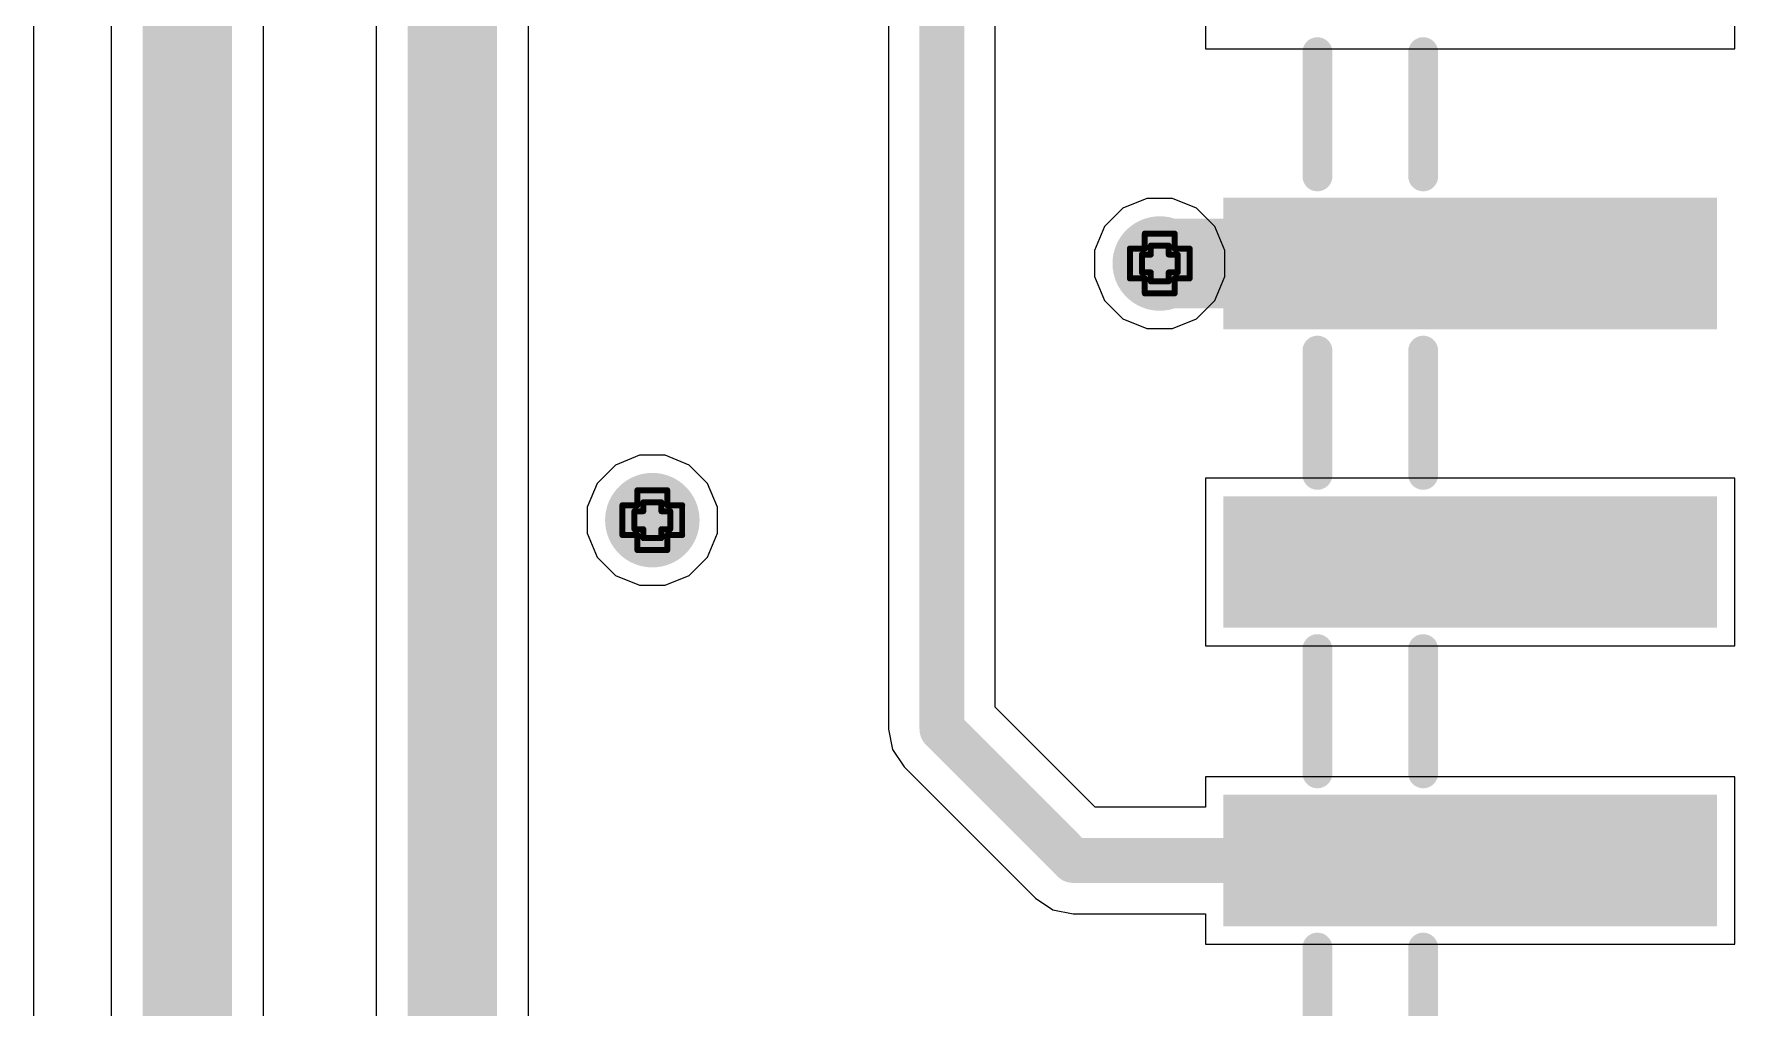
# Model space of a CAD drawing. Header units: inches. Extents: x -7 to 5163, y -3 to 5149.
# Drawn here: x 168.22 to 182.7, y 37.61 to 45.89 of the extents above; entities that cross this region are included whole.
import ezdxf

# ---------------------------------------------------------------- set-up
doc = ezdxf.new("R2010")
doc.units = ezdxf.units.IN
for name, color, linetype in [('Bottom Layer', 5, 'Continuous'), ('Bottom Solder', 6, 'Continuous'), ('Drill Drawing', 1, 'Continuous'), ('GND', 76, 'Continuous'), ('PWR', 16, 'Continuous'), ('Top Layer', 1, 'Continuous'), ('Top Overlay', 2, 'Continuous'), ('Top Paste', 8, 'Continuous'), ('Top Solder', 216, 'Continuous'), ('Via Holes', 16, 'Continuous')]:
    doc.layers.add(name, color=color, linetype=linetype)

# ---------------------------------------------------------------- blocks, each defined once
blk = doc.blocks.new('BH_00181_60')
at = {"layer": 'Top Layer'}
for points in [[(5.84, -1.15), (6.86, -1.15), (6.86, -5.25), (5.84, -5.25)], [(8.38, -1.15), (9.4, -1.15), (9.4, -5.25), (8.38, -5.25)], [(10.92, -1.15), (11.94, -1.15), (11.94, -5.25), (10.92, -5.25)]]:
    blk.add_hatch(color=1, dxfattribs=at).paths.add_polyline_path(points)
at = {"layer": 'Top Paste'}
for points in [[(5.84, -1.15), (6.86, -1.15), (6.86, -5.25), (5.84, -5.25)], [(8.38, -1.15), (9.4, -1.15), (9.4, -5.25), (8.38, -5.25)], [(10.92, -1.15), (11.94, -1.15), (11.94, -5.25), (10.92, -5.25)]]:
    blk.add_hatch(color=8, dxfattribs=at).paths.add_polyline_path(points)
at = {"layer": 'Top Solder'}
for points in [[(5.79, -1.1), (6.91, -1.1), (6.91, -5.3), (5.79, -5.3)], [(8.33, -1.1), (9.45, -1.1), (9.45, -5.3), (8.33, -5.3)], [(10.87, -1.1), (11.99, -1.1), (11.99, -5.3), (10.87, -5.3)]]:
    blk.add_hatch(color=216, dxfattribs=at).paths.add_polyline_path(points)
at = {"layer": 'Top Overlay'}
for points in [[(5.609, -3.6, 0.254, 0.254, 0), (4.551, -3.6, 0.254, 0.254, 0)], [(8.149, -3.6, 0.254, 0.254, 0), (7.091, -3.6, 0.254, 0.254, 0)], [(10.689, -3.6, 0.254, 0.254, 0), (9.631, -3.6, 0.254, 0.254, 0)], [(13.229, -3.6, 0.254, 0.254, 0), (12.171, -3.6, 0.254, 0.254, 0)], [(5.609, -4.5, 0.254, 0.254, 0), (4.551, -4.5, 0.254, 0.254, 0)], [(8.149, -4.5, 0.254, 0.254, 0), (7.091, -4.5, 0.254, 0.254, 0)], [(10.689, -4.5, 0.254, 0.254, 0), (9.631, -4.5, 0.254, 0.254, 0)], [(13.229, -4.5, 0.254, 0.254, 0), (12.171, -4.5, 0.254, 0.254, 0)]]:
    blk.add_lwpolyline(points, format="xyseb", dxfattribs=at)
for points in [[(4.488, -3.6, 0.127, 0.127, 1), (4.615, -3.6, 0.127, 0.127, 1)], [(5.545, -3.6, 0.127, 0.127, 1), (5.672, -3.6, 0.127, 0.127, 1)], [(7.028, -3.6, 0.127, 0.127, 1), (7.155, -3.6, 0.127, 0.127, 1)], [(8.085, -3.6, 0.127, 0.127, 1), (8.212, -3.6, 0.127, 0.127, 1)], [(9.568, -3.6, 0.127, 0.127, 1), (9.695, -3.6, 0.127, 0.127, 1)], [(10.625, -3.6, 0.127, 0.127, 1), (10.752, -3.6, 0.127, 0.127, 1)], [(12.108, -3.6, 0.127, 0.127, 1), (12.235, -3.6, 0.127, 0.127, 1)], [(4.488, -4.5, 0.127, 0.127, 1), (4.615, -4.5, 0.127, 0.127, 1)], [(5.545, -4.5, 0.127, 0.127, 1), (5.672, -4.5, 0.127, 0.127, 1)], [(7.028, -4.5, 0.127, 0.127, 1), (7.155, -4.5, 0.127, 0.127, 1)], [(8.085, -4.5, 0.127, 0.127, 1), (8.212, -4.5, 0.127, 0.127, 1)], [(9.568, -4.5, 0.127, 0.127, 1), (9.695, -4.5, 0.127, 0.127, 1)], [(10.625, -4.5, 0.127, 0.127, 1), (10.752, -4.5, 0.127, 0.127, 1)], [(12.108, -4.5, 0.127, 0.127, 1), (12.235, -4.5, 0.127, 0.127, 1)]]:
    blk.add_lwpolyline(points, format="xyseb", close=True, dxfattribs=at)

msp = doc.modelspace()

# ---------------------------------------------------------------- hatches: boundary and pattern name
at = {"layer": 'Bottom Layer'}
h = msp.add_hatch(color=5, dxfattribs=at)
edge = h.paths.add_edge_path()
edge.add_arc((177.8, 43.942), 0.3, 0, 360)
h = msp.add_hatch(color=5, dxfattribs=at)
edge = h.paths.add_edge_path()
edge.add_arc((173.482, 41.758), 0.3, 0, 360)
at = {"layer": 'Bottom Solder'}
h = msp.add_hatch(color=6, dxfattribs=at)
edge = h.paths.add_edge_path()
edge.add_arc((177.8, 43.942), 0.402, 0, 360)
h = msp.add_hatch(color=6, dxfattribs=at)
edge = h.paths.add_edge_path()
edge.add_arc((173.482, 41.758), 0.402, 0, 360)
at = {"layer": 'GND'}
h = msp.add_hatch(color=76, dxfattribs=at)
edge = h.paths.add_edge_path()
edge.add_arc((177.8, 43.942), 0.3, 0, 360)
h = msp.add_hatch(color=76, dxfattribs=at)
edge = h.paths.add_edge_path()
edge.add_arc((173.482, 41.758), 0.3, 0, 360)
at = {"layer": 'PWR'}
h = msp.add_hatch(color=16, dxfattribs=at)
edge = h.paths.add_edge_path()
edge.add_arc((177.8, 43.942), 0.3, 0, 360)
h = msp.add_hatch(color=16, dxfattribs=at)
edge = h.paths.add_edge_path()
edge.add_arc((173.482, 41.758), 0.3, 0, 360)
at = {"layer": 'Top Layer'}
h = msp.add_hatch(color=1, dxfattribs=at)
edge = h.paths.add_edge_path()
edge.add_arc((177.8, 43.942), 0.3, 0, 360)
h = msp.add_hatch(color=1, dxfattribs=at)
edge = h.paths.add_edge_path()
edge.add_arc((173.482, 41.758), 0.3, 0, 360)
at = {"layer": 'Top Solder'}
h = msp.add_hatch(color=216, dxfattribs=at)
edge = h.paths.add_edge_path()
edge.add_arc((177.8, 43.942), 0.402, 0, 360)
h = msp.add_hatch(color=216, dxfattribs=at)
edge = h.paths.add_edge_path()
edge.add_arc((173.482, 41.758), 0.402, 0, 360)
at = {"layer": 'Via Holes'}
h = msp.add_hatch(color=7, dxfattribs=at)
edge = h.paths.add_edge_path()
edge.add_arc((177.8, 43.942), 0.15, 0, 360)
h = msp.add_hatch(color=7, dxfattribs=at)
edge = h.paths.add_edge_path()
edge.add_arc((173.482, 41.758), 0.15, 0, 360)

# ---------------------------------------------------------------- linework, layer by layer
at = {"layer": 'Bottom Layer'}
for p, q in [((168.878, 127.965), (168.878, 20.188)), ((170.173, 19.919), (170.173, 127.965)), ((171.133, 126.644), (171.133, 19.195)), ((168.22, 36.652), (168.22, 106.119)), ((172.428, 18.927), (172.428, 50.189))]:
    msp.add_line(p, q, dxfattribs=at)
for points in [[(169.525, 19.919, 0.762, 0.762, 0), (169.525, 128.378, 0.762, 0.762, 0)], [(171.78, 18.927, 0.762, 0.762, 0), (171.78, 126.644, 0.762, 0.762, 0)]]:
    msp.add_lwpolyline(points, format="xyseb", dxfattribs=at)
at = {"layer": 'Drill Drawing'}
for points in [[(177.673, 44.069, 0.0508, 0.0508, 0), (177.673, 44.196, 0.0508, 0.0508, 0)], [(177.673, 44.196, 0.0508, 0.0508, 0), (177.927, 44.196, 0.0508, 0.0508, 0)], [(177.927, 44.069, 0.0508, 0.0508, 0), (177.927, 44.196, 0.0508, 0.0508, 0)], [(177.546, 43.815, 0.0508, 0.0508, 0), (177.546, 44.069, 0.0508, 0.0508, 0)], [(177.546, 44.069, 0.0508, 0.0508, 0), (177.673, 44.069, 0.0508, 0.0508, 0)], [(177.648, 43.866, 0.0508, 0.0508, 0), (177.648, 44.018, 0.0508, 0.0508, 0)], [(177.648, 44.018, 0.0508, 0.0508, 0), (177.724, 44.018, 0.0508, 0.0508, 0)], [(177.724, 44.018, 0.0508, 0.0508, 0), (177.724, 44.094, 0.0508, 0.0508, 0)], [(177.724, 44.094, 0.0508, 0.0508, 0), (177.876, 44.094, 0.0508, 0.0508, 0)], [(177.876, 44.018, 0.0508, 0.0508, 0), (177.876, 44.094, 0.0508, 0.0508, 0)], [(177.876, 44.018, 0.0508, 0.0508, 0), (177.952, 44.018, 0.0508, 0.0508, 0)], [(177.927, 44.069, 0.0508, 0.0508, 0), (178.054, 44.069, 0.0508, 0.0508, 0)], [(177.952, 43.866, 0.0508, 0.0508, 0), (177.952, 44.018, 0.0508, 0.0508, 0)], [(178.054, 43.815, 0.0508, 0.0508, 0), (178.054, 44.069, 0.0508, 0.0508, 0)], [(177.648, 43.866, 0.0508, 0.0508, 0), (177.724, 43.866, 0.0508, 0.0508, 0)], [(177.724, 43.79, 0.0508, 0.0508, 0), (177.724, 43.866, 0.0508, 0.0508, 0)], [(177.876, 43.866, 0.0508, 0.0508, 0), (177.952, 43.866, 0.0508, 0.0508, 0)], [(177.876, 43.79, 0.0508, 0.0508, 0), (177.876, 43.866, 0.0508, 0.0508, 0)], [(177.546, 43.815, 0.0508, 0.0508, 0), (177.673, 43.815, 0.0508, 0.0508, 0)], [(177.673, 43.688, 0.0508, 0.0508, 0), (177.673, 43.815, 0.0508, 0.0508, 0)], [(177.724, 43.79, 0.0508, 0.0508, 0), (177.876, 43.79, 0.0508, 0.0508, 0)], [(177.927, 43.815, 0.0508, 0.0508, 0), (178.054, 43.815, 0.0508, 0.0508, 0)], [(177.927, 43.688, 0.0508, 0.0508, 0), (177.927, 43.815, 0.0508, 0.0508, 0)], [(177.673, 43.688, 0.0508, 0.0508, 0), (177.927, 43.688, 0.0508, 0.0508, 0)], [(173.355, 41.885, 0.0508, 0.0508, 0), (173.355, 42.012, 0.0508, 0.0508, 0)], [(173.355, 42.012, 0.0508, 0.0508, 0), (173.609, 42.012, 0.0508, 0.0508, 0)], [(173.609, 41.885, 0.0508, 0.0508, 0), (173.609, 42.012, 0.0508, 0.0508, 0)], [(173.228, 41.631, 0.0508, 0.0508, 0), (173.228, 41.885, 0.0508, 0.0508, 0)], [(173.228, 41.885, 0.0508, 0.0508, 0), (173.355, 41.885, 0.0508, 0.0508, 0)], [(173.33, 41.681, 0.0508, 0.0508, 0), (173.33, 41.834, 0.0508, 0.0508, 0)], [(173.33, 41.834, 0.0508, 0.0508, 0), (173.406, 41.834, 0.0508, 0.0508, 0)], [(173.406, 41.834, 0.0508, 0.0508, 0), (173.406, 41.91, 0.0508, 0.0508, 0)], [(173.406, 41.91, 0.0508, 0.0508, 0), (173.558, 41.91, 0.0508, 0.0508, 0)], [(173.558, 41.834, 0.0508, 0.0508, 0), (173.558, 41.91, 0.0508, 0.0508, 0)], [(173.558, 41.834, 0.0508, 0.0508, 0), (173.634, 41.834, 0.0508, 0.0508, 0)], [(173.609, 41.885, 0.0508, 0.0508, 0), (173.736, 41.885, 0.0508, 0.0508, 0)], [(173.634, 41.681, 0.0508, 0.0508, 0), (173.634, 41.834, 0.0508, 0.0508, 0)], [(173.736, 41.631, 0.0508, 0.0508, 0), (173.736, 41.885, 0.0508, 0.0508, 0)], [(173.33, 41.681, 0.0508, 0.0508, 0), (173.406, 41.681, 0.0508, 0.0508, 0)], [(173.406, 41.605, 0.0508, 0.0508, 0), (173.406, 41.681, 0.0508, 0.0508, 0)], [(173.558, 41.681, 0.0508, 0.0508, 0), (173.634, 41.681, 0.0508, 0.0508, 0)], [(173.558, 41.605, 0.0508, 0.0508, 0), (173.558, 41.681, 0.0508, 0.0508, 0)], [(173.228, 41.631, 0.0508, 0.0508, 0), (173.355, 41.631, 0.0508, 0.0508, 0)], [(173.355, 41.504, 0.0508, 0.0508, 0), (173.355, 41.631, 0.0508, 0.0508, 0)], [(173.406, 41.605, 0.0508, 0.0508, 0), (173.558, 41.605, 0.0508, 0.0508, 0)], [(173.609, 41.631, 0.0508, 0.0508, 0), (173.736, 41.631, 0.0508, 0.0508, 0)], [(173.609, 41.504, 0.0508, 0.0508, 0), (173.609, 41.631, 0.0508, 0.0508, 0)], [(173.355, 41.504, 0.0508, 0.0508, 0), (173.609, 41.504, 0.0508, 0.0508, 0)]]:
    msp.add_lwpolyline(points, format="xyseb", dxfattribs=at)
for points in [[(177.66, 44.196, 0.0254, 0.0254, 1), (177.686, 44.196, 0.0254, 0.0254, 1)], [(177.66, 44.196, 0.0254, 0.0254, 1), (177.686, 44.196, 0.0254, 0.0254, 1)], [(177.914, 44.196, 0.0254, 0.0254, 1), (177.94, 44.196, 0.0254, 0.0254, 1)], [(177.914, 44.196, 0.0254, 0.0254, 1), (177.94, 44.196, 0.0254, 0.0254, 1)], [(177.533, 44.069, 0.0254, 0.0254, 1), (177.559, 44.069, 0.0254, 0.0254, 1)], [(177.533, 44.069, 0.0254, 0.0254, 1), (177.559, 44.069, 0.0254, 0.0254, 1)], [(177.635, 44.018, 0.0254, 0.0254, 1), (177.66, 44.018, 0.0254, 0.0254, 1)], [(177.635, 44.018, 0.0254, 0.0254, 1), (177.66, 44.018, 0.0254, 0.0254, 1)], [(177.66, 44.069, 0.0254, 0.0254, 1), (177.686, 44.069, 0.0254, 0.0254, 1)], [(177.66, 44.069, 0.0254, 0.0254, 1), (177.686, 44.069, 0.0254, 0.0254, 1)], [(177.711, 44.094, 0.0254, 0.0254, 1), (177.737, 44.094, 0.0254, 0.0254, 1)], [(177.711, 44.094, 0.0254, 0.0254, 1), (177.737, 44.094, 0.0254, 0.0254, 1)], [(177.711, 44.018, 0.0254, 0.0254, 1), (177.737, 44.018, 0.0254, 0.0254, 1)], [(177.711, 44.018, 0.0254, 0.0254, 1), (177.737, 44.018, 0.0254, 0.0254, 1)], [(177.864, 44.094, 0.0254, 0.0254, 1), (177.889, 44.094, 0.0254, 0.0254, 1)], [(177.864, 44.094, 0.0254, 0.0254, 1), (177.889, 44.094, 0.0254, 0.0254, 1)], [(177.864, 44.018, 0.0254, 0.0254, 1), (177.889, 44.018, 0.0254, 0.0254, 1)], [(177.864, 44.018, 0.0254, 0.0254, 1), (177.889, 44.018, 0.0254, 0.0254, 1)], [(177.914, 44.069, 0.0254, 0.0254, 1), (177.94, 44.069, 0.0254, 0.0254, 1)], [(177.914, 44.069, 0.0254, 0.0254, 1), (177.94, 44.069, 0.0254, 0.0254, 1)], [(177.94, 44.018, 0.0254, 0.0254, 1), (177.965, 44.018, 0.0254, 0.0254, 1)], [(177.94, 44.018, 0.0254, 0.0254, 1), (177.965, 44.018, 0.0254, 0.0254, 1)], [(178.041, 44.069, 0.0254, 0.0254, 1), (178.067, 44.069, 0.0254, 0.0254, 1)], [(178.041, 44.069, 0.0254, 0.0254, 1), (178.067, 44.069, 0.0254, 0.0254, 1)], [(177.635, 43.866, 0.0254, 0.0254, 1), (177.66, 43.866, 0.0254, 0.0254, 1)], [(177.635, 43.866, 0.0254, 0.0254, 1), (177.66, 43.866, 0.0254, 0.0254, 1)], [(177.711, 43.866, 0.0254, 0.0254, 1), (177.737, 43.866, 0.0254, 0.0254, 1)], [(177.711, 43.866, 0.0254, 0.0254, 1), (177.737, 43.866, 0.0254, 0.0254, 1)], [(177.864, 43.866, 0.0254, 0.0254, 1), (177.889, 43.866, 0.0254, 0.0254, 1)], [(177.864, 43.866, 0.0254, 0.0254, 1), (177.889, 43.866, 0.0254, 0.0254, 1)], [(177.94, 43.866, 0.0254, 0.0254, 1), (177.965, 43.866, 0.0254, 0.0254, 1)], [(177.94, 43.866, 0.0254, 0.0254, 1), (177.965, 43.866, 0.0254, 0.0254, 1)], [(177.533, 43.815, 0.0254, 0.0254, 1), (177.559, 43.815, 0.0254, 0.0254, 1)], [(177.533, 43.815, 0.0254, 0.0254, 1), (177.559, 43.815, 0.0254, 0.0254, 1)], [(177.66, 43.815, 0.0254, 0.0254, 1), (177.686, 43.815, 0.0254, 0.0254, 1)], [(177.66, 43.815, 0.0254, 0.0254, 1), (177.686, 43.815, 0.0254, 0.0254, 1)], [(177.711, 43.79, 0.0254, 0.0254, 1), (177.737, 43.79, 0.0254, 0.0254, 1)], [(177.711, 43.79, 0.0254, 0.0254, 1), (177.737, 43.79, 0.0254, 0.0254, 1)], [(177.864, 43.79, 0.0254, 0.0254, 1), (177.889, 43.79, 0.0254, 0.0254, 1)], [(177.864, 43.79, 0.0254, 0.0254, 1), (177.889, 43.79, 0.0254, 0.0254, 1)], [(177.914, 43.815, 0.0254, 0.0254, 1), (177.94, 43.815, 0.0254, 0.0254, 1)], [(177.914, 43.815, 0.0254, 0.0254, 1), (177.94, 43.815, 0.0254, 0.0254, 1)], [(178.041, 43.815, 0.0254, 0.0254, 1), (178.067, 43.815, 0.0254, 0.0254, 1)], [(178.041, 43.815, 0.0254, 0.0254, 1), (178.067, 43.815, 0.0254, 0.0254, 1)], [(177.66, 43.688, 0.0254, 0.0254, 1), (177.686, 43.688, 0.0254, 0.0254, 1)], [(177.66, 43.688, 0.0254, 0.0254, 1), (177.686, 43.688, 0.0254, 0.0254, 1)], [(177.914, 43.688, 0.0254, 0.0254, 1), (177.94, 43.688, 0.0254, 0.0254, 1)], [(177.914, 43.688, 0.0254, 0.0254, 1), (177.94, 43.688, 0.0254, 0.0254, 1)], [(173.342, 42.012, 0.0254, 0.0254, 1), (173.368, 42.012, 0.0254, 0.0254, 1)], [(173.342, 42.012, 0.0254, 0.0254, 1), (173.368, 42.012, 0.0254, 0.0254, 1)], [(173.596, 42.012, 0.0254, 0.0254, 1), (173.622, 42.012, 0.0254, 0.0254, 1)], [(173.596, 42.012, 0.0254, 0.0254, 1), (173.622, 42.012, 0.0254, 0.0254, 1)], [(173.215, 41.885, 0.0254, 0.0254, 1), (173.241, 41.885, 0.0254, 0.0254, 1)], [(173.215, 41.885, 0.0254, 0.0254, 1), (173.241, 41.885, 0.0254, 0.0254, 1)], [(173.317, 41.834, 0.0254, 0.0254, 1), (173.342, 41.834, 0.0254, 0.0254, 1)], [(173.317, 41.834, 0.0254, 0.0254, 1), (173.342, 41.834, 0.0254, 0.0254, 1)], [(173.342, 41.885, 0.0254, 0.0254, 1), (173.368, 41.885, 0.0254, 0.0254, 1)], [(173.342, 41.885, 0.0254, 0.0254, 1), (173.368, 41.885, 0.0254, 0.0254, 1)], [(173.393, 41.91, 0.0254, 0.0254, 1), (173.418, 41.91, 0.0254, 0.0254, 1)], [(173.393, 41.91, 0.0254, 0.0254, 1), (173.418, 41.91, 0.0254, 0.0254, 1)], [(173.393, 41.834, 0.0254, 0.0254, 1), (173.418, 41.834, 0.0254, 0.0254, 1)], [(173.393, 41.834, 0.0254, 0.0254, 1), (173.418, 41.834, 0.0254, 0.0254, 1)], [(173.546, 41.91, 0.0254, 0.0254, 1), (173.571, 41.91, 0.0254, 0.0254, 1)], [(173.546, 41.91, 0.0254, 0.0254, 1), (173.571, 41.91, 0.0254, 0.0254, 1)], [(173.546, 41.834, 0.0254, 0.0254, 1), (173.571, 41.834, 0.0254, 0.0254, 1)], [(173.546, 41.834, 0.0254, 0.0254, 1), (173.571, 41.834, 0.0254, 0.0254, 1)], [(173.596, 41.885, 0.0254, 0.0254, 1), (173.622, 41.885, 0.0254, 0.0254, 1)], [(173.596, 41.885, 0.0254, 0.0254, 1), (173.622, 41.885, 0.0254, 0.0254, 1)], [(173.622, 41.834, 0.0254, 0.0254, 1), (173.647, 41.834, 0.0254, 0.0254, 1)], [(173.622, 41.834, 0.0254, 0.0254, 1), (173.647, 41.834, 0.0254, 0.0254, 1)], [(173.723, 41.885, 0.0254, 0.0254, 1), (173.749, 41.885, 0.0254, 0.0254, 1)], [(173.723, 41.885, 0.0254, 0.0254, 1), (173.749, 41.885, 0.0254, 0.0254, 1)], [(173.317, 41.681, 0.0254, 0.0254, 1), (173.342, 41.681, 0.0254, 0.0254, 1)], [(173.317, 41.681, 0.0254, 0.0254, 1), (173.342, 41.681, 0.0254, 0.0254, 1)], [(173.393, 41.681, 0.0254, 0.0254, 1), (173.418, 41.681, 0.0254, 0.0254, 1)], [(173.393, 41.681, 0.0254, 0.0254, 1), (173.418, 41.681, 0.0254, 0.0254, 1)], [(173.546, 41.681, 0.0254, 0.0254, 1), (173.571, 41.681, 0.0254, 0.0254, 1)], [(173.546, 41.681, 0.0254, 0.0254, 1), (173.571, 41.681, 0.0254, 0.0254, 1)], [(173.622, 41.681, 0.0254, 0.0254, 1), (173.647, 41.681, 0.0254, 0.0254, 1)], [(173.622, 41.681, 0.0254, 0.0254, 1), (173.647, 41.681, 0.0254, 0.0254, 1)], [(173.215, 41.631, 0.0254, 0.0254, 1), (173.241, 41.631, 0.0254, 0.0254, 1)], [(173.215, 41.631, 0.0254, 0.0254, 1), (173.241, 41.631, 0.0254, 0.0254, 1)], [(173.342, 41.631, 0.0254, 0.0254, 1), (173.368, 41.631, 0.0254, 0.0254, 1)], [(173.342, 41.631, 0.0254, 0.0254, 1), (173.368, 41.631, 0.0254, 0.0254, 1)], [(173.393, 41.605, 0.0254, 0.0254, 1), (173.418, 41.605, 0.0254, 0.0254, 1)], [(173.393, 41.605, 0.0254, 0.0254, 1), (173.418, 41.605, 0.0254, 0.0254, 1)], [(173.546, 41.605, 0.0254, 0.0254, 1), (173.571, 41.605, 0.0254, 0.0254, 1)], [(173.546, 41.605, 0.0254, 0.0254, 1), (173.571, 41.605, 0.0254, 0.0254, 1)], [(173.596, 41.631, 0.0254, 0.0254, 1), (173.622, 41.631, 0.0254, 0.0254, 1)], [(173.596, 41.631, 0.0254, 0.0254, 1), (173.622, 41.631, 0.0254, 0.0254, 1)], [(173.723, 41.631, 0.0254, 0.0254, 1), (173.749, 41.631, 0.0254, 0.0254, 1)], [(173.723, 41.631, 0.0254, 0.0254, 1), (173.749, 41.631, 0.0254, 0.0254, 1)], [(173.342, 41.504, 0.0254, 0.0254, 1), (173.368, 41.504, 0.0254, 0.0254, 1)], [(173.342, 41.504, 0.0254, 0.0254, 1), (173.368, 41.504, 0.0254, 0.0254, 1)], [(173.596, 41.504, 0.0254, 0.0254, 1), (173.622, 41.504, 0.0254, 0.0254, 1)], [(173.596, 41.504, 0.0254, 0.0254, 1), (173.622, 41.504, 0.0254, 0.0254, 1)]]:
    msp.add_lwpolyline(points, format="xyseb", close=True, dxfattribs=at)
at = {"layer": 'PWR'}
for p, q in [((177.69, 44.496), (177.486, 44.412)), ((177.91, 44.496), (177.69, 44.496)), ((178.114, 44.412), (177.91, 44.496)), ((177.486, 44.412), (177.33, 44.256)), ((178.27, 44.256), (178.114, 44.412)), ((177.33, 44.256), (177.246, 44.052)), ((178.354, 44.052), (178.27, 44.256)), ((177.246, 44.052), (177.246, 43.832)), ((178.354, 43.832), (178.354, 44.052)), ((177.246, 43.832), (177.33, 43.628)), ((178.27, 43.628), (178.354, 43.832)), ((177.33, 43.628), (177.486, 43.472)), ((178.114, 43.472), (178.27, 43.628)), ((177.486, 43.472), (177.69, 43.388)), ((177.91, 43.388), (178.114, 43.472)), ((177.69, 43.388), (177.91, 43.388)), ((173.372, 42.312), (173.168, 42.227)), ((173.592, 42.312), (173.372, 42.312)), ((173.796, 42.227), (173.592, 42.312)), ((173.168, 42.227), (173.012, 42.071)), ((173.952, 42.071), (173.796, 42.227)), ((173.012, 42.071), (172.928, 41.868)), ((174.036, 41.868), (173.952, 42.071)), ((172.928, 41.868), (172.928, 41.647)), ((174.036, 41.647), (174.036, 41.868)), ((172.928, 41.647), (173.012, 41.444)), ((173.952, 41.444), (174.036, 41.647)), ((173.012, 41.444), (173.168, 41.288)), ((173.796, 41.288), (173.952, 41.444)), ((173.168, 41.288), (173.372, 41.204)), ((173.592, 41.204), (173.796, 41.288)), ((173.372, 41.204), (173.592, 41.204))]:
    msp.add_line(p, q, dxfattribs=at)
at = {"layer": 'Top Layer'}
for p, q in [((176.399, 40.167), (176.399, 53.315)), ((175.493, 53.254), (175.493, 39.98)), ((178.189, 47.195), (178.189, 45.769)), ((182.695, 45.769), (182.695, 47.195)), ((178.189, 45.769), (182.695, 45.769)), ((182.695, 42.115), (178.189, 42.115)), ((178.189, 42.115), (178.189, 40.689)), ((182.695, 40.689), (182.695, 42.115)), ((178.189, 40.689), (182.695, 40.689)), ((177.251, 39.315), (176.399, 40.167)), ((175.493, 39.98), (175.527, 39.806)), ((175.527, 39.806), (175.625, 39.659)), ((175.625, 39.659), (176.743, 38.542)), ((182.695, 39.575), (178.189, 39.575)), ((178.189, 39.575), (178.189, 39.315)), ((182.695, 38.149), (182.695, 39.575)), ((178.189, 39.315), (177.251, 39.315)), ((176.743, 38.542), (176.89, 38.443)), ((176.89, 38.443), (177.063, 38.409)), ((177.063, 38.409), (177.063, 38.409)), ((177.063, 38.409), (178.189, 38.409)), ((178.189, 38.409), (178.189, 38.149)), ((178.189, 38.149), (182.695, 38.149))]:
    msp.add_line(p, q, dxfattribs=at)
for points in [[(175.946, 39.98, 0.381, 0.381, 0), (175.946, 53.442, 0.381, 0.381, 0)], [(177.8, 43.942, 0.762, 0.762, 0), (180.442, 43.942, 0.762, 0.762, 0)], [(175.946, 39.98, 0.381, 0.381, 0), (177.063, 38.862, 0.381, 0.381, 0)], [(177.063, 38.862, 0.381, 0.381, 0), (180.442, 38.862, 0.381, 0.381, 0)]]:
    msp.add_lwpolyline(points, format="xyseb", dxfattribs=at)
for points in [[(177.61, 43.942, 0.381, 0.381, 1), (177.991, 43.942, 0.381, 0.381, 1)], [(180.252, 43.942, 0.381, 0.381, 1), (180.633, 43.942, 0.381, 0.381, 1)], [(175.851, 39.98, 0.191, 0.191, 1), (176.041, 39.98, 0.191, 0.191, 1)], [(175.851, 39.98, 0.191, 0.191, 1), (176.041, 39.98, 0.191, 0.191, 1)], [(176.968, 38.862, 0.191, 0.191, 1), (177.159, 38.862, 0.191, 0.191, 1)], [(176.968, 38.862, 0.191, 0.191, 1), (177.159, 38.862, 0.191, 0.191, 1)], [(180.347, 38.862, 0.191, 0.191, 1), (180.537, 38.862, 0.191, 0.191, 1)]]:
    msp.add_lwpolyline(points, format="xyseb", close=True, dxfattribs=at)

# ---------------------------------------------------------------- block references
at = {"rotation": 270}
msp.add_blockref('BH_00181_60', (183.642, 50.292), dxfattribs=at)

doc.saveas('drawing.dxf')
